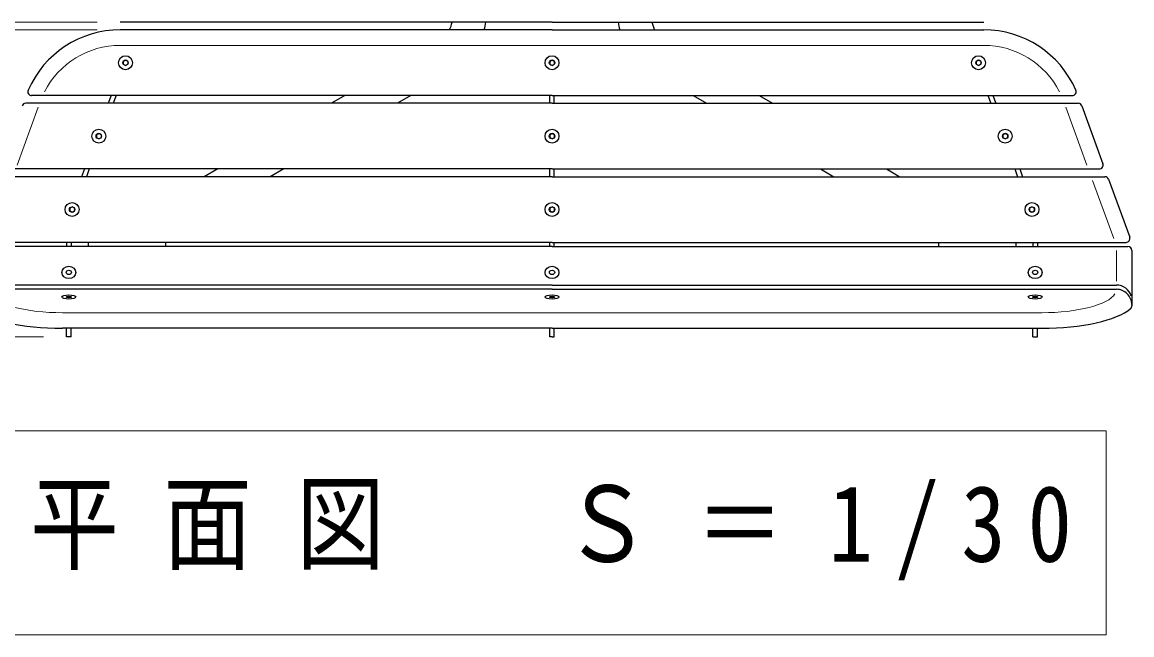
# Model space of a CAD drawing. Units: millimetres on the paper, scale 1:30. Extents: x -365 to 0, y 0 to 257.
# Drawn here: x -281.54 to -233.7, y 154.68 to 181.11 of the extents above; entities that cross this region are included whole.
import ezdxf

# ---------------------------------------------------------------- set-up
doc = ezdxf.new("R2010")
doc.units = ezdxf.units.MM
doc.layers.add('LY_1', color=7, linetype='Continuous', lineweight=25)
doc.styles.add('ＭＳ ゴシック', font='')
doc.styles.get('ＭＳ ゴシック').set_extended_font_data('MS Gothic')

msp = doc.modelspace()

# ---------------------------------------------------------------- linework, layer by layer
at = {"layer": 'LY_1', "lineweight": 13}
for p, q in [((-278.318, 181.114), (-294.7, 181.114)), ((-278.318, 180.781), (-294.7, 180.781)), ((-280.633, 167.533), (-304.7, 167.533)), ((-234.8, 163.482), (-282.6, 163.482)), ((-234.8, 154.682), (-234.8, 163.482)), ((-282.6, 154.682), (-234.8, 154.682))]:
    msp.add_line(p, q, dxfattribs=at)
at = {"layer": 'LY_1', "color": 21}
for p, q in [((-258.7, 181.114), (-277.318, 181.114)), ((-258.7, 181.114), (-240.082, 181.114)), ((-258.7, 180.781), (-277.318, 180.781)), ((-258.7, 180.781), (-240.082, 180.781)), ((-258.7, 177.615), (-281.388, 177.615)), ((-258.7, 177.948), (-281.137, 177.948)), ((-258.7, 177.948), (-236.263, 177.948)), ((-258.7, 177.615), (-236.012, 177.615)), ((-235.855, 177.505), (-234.945, 175.005)), ((-258.7, 174.781), (-282.298, 174.781)), ((-258.7, 174.781), (-235.102, 174.781)), ((-258.7, 174.448), (-282.541, 174.448)), ((-258.7, 174.448), (-234.859, 174.448)), ((-234.702, 174.338), (-233.792, 171.838)), ((-258.7, 171.43), (-283.533, 171.43)), ((-258.7, 171.615), (-283.45, 171.615)), ((-258.7, 171.615), (-233.949, 171.615)), ((-258.7, 171.43), (-233.867, 171.43)), ((-233.7, 171.264), (-233.7, 168.881)), ((-258.7, 169.77), (-283.033, 169.77)), ((-258.7, 169.588), (-283.033, 169.588)), ((-258.7, 169.77), (-234.367, 169.77)), ((-258.7, 169.588), (-234.367, 169.588)), ((-258.7, 167.912), (-279.814, 167.912)), ((-258.7, 167.912), (-237.585, 167.912))]:
    msp.add_line(p, q, dxfattribs=at)
at = {"layer": 'LY_1', "color": 12, "lineweight": 13}
for p, q in [((-258.7, 180.115), (-277.318, 180.115)), ((-258.7, 180.115), (-240.082, 180.115)), ((-280.856, 177.448), (-281.766, 174.948)), ((-236.544, 177.448), (-235.634, 174.948)), ((-235.391, 174.281), (-234.481, 171.781)), ((-234.367, 171.264), (-234.367, 169.936)), ((-258.7, 168.578), (-279.814, 168.578)), ((-258.7, 168.578), (-237.585, 168.578))]:
    msp.add_line(p, q, dxfattribs=at)
at = {"layer": 'LY_1'}
for p, q in [((-277.19, 179.422), (-277.09, 179.48)), ((-277.19, 179.422), (-277.19, 179.307)), ((-276.99, 179.422), (-277.09, 179.48)), ((-276.99, 179.422), (-276.99, 179.307)), ((-258.8, 179.422), (-258.7, 179.48)), ((-258.8, 179.422), (-258.8, 179.307)), ((-258.6, 179.422), (-258.7, 179.48)), ((-258.6, 179.422), (-258.6, 179.307)), ((-240.41, 179.422), (-240.31, 179.48)), ((-240.41, 179.422), (-240.41, 179.307)), ((-240.21, 179.422), (-240.31, 179.48)), ((-240.21, 179.422), (-240.21, 179.307)), ((-277.09, 179.249), (-277.19, 179.307)), ((-277.09, 179.249), (-276.99, 179.307)), ((-258.7, 179.249), (-258.8, 179.307)), ((-258.7, 179.249), (-258.6, 179.307)), ((-240.31, 179.249), (-240.41, 179.307)), ((-240.31, 179.249), (-240.21, 179.307)), ((-278.342, 176.256), (-278.242, 176.313)), ((-278.342, 176.256), (-278.342, 176.14)), ((-278.242, 176.082), (-278.342, 176.14)), ((-278.142, 176.256), (-278.242, 176.313)), ((-278.242, 176.082), (-278.142, 176.14)), ((-278.142, 176.256), (-278.142, 176.14)), ((-258.8, 176.256), (-258.7, 176.313)), ((-258.8, 176.256), (-258.8, 176.14)), ((-258.7, 176.082), (-258.8, 176.14)), ((-258.6, 176.256), (-258.7, 176.313)), ((-258.7, 176.082), (-258.6, 176.14)), ((-258.6, 176.256), (-258.6, 176.14)), ((-239.257, 176.256), (-239.157, 176.313)), ((-239.257, 176.256), (-239.257, 176.14)), ((-239.157, 176.082), (-239.257, 176.14)), ((-239.057, 176.256), (-239.157, 176.313)), ((-239.157, 176.082), (-239.057, 176.14)), ((-239.057, 176.256), (-239.057, 176.14)), ((-279.495, 173.089), (-279.395, 173.147)), ((-279.495, 173.089), (-279.495, 172.974)), ((-279.395, 172.916), (-279.495, 172.974)), ((-279.295, 173.089), (-279.395, 173.147)), ((-279.395, 172.916), (-279.295, 172.974)), ((-279.295, 173.089), (-279.295, 172.974)), ((-258.8, 173.089), (-258.7, 173.147)), ((-258.8, 173.089), (-258.8, 172.974)), ((-258.7, 172.916), (-258.8, 172.974)), ((-258.6, 173.089), (-258.7, 173.147)), ((-258.7, 172.916), (-258.6, 172.974)), ((-258.6, 173.089), (-258.6, 172.974)), ((-238.105, 173.089), (-238.005, 173.147)), ((-238.105, 173.089), (-238.105, 172.974)), ((-238.005, 172.916), (-238.105, 172.974)), ((-237.905, 173.089), (-238.005, 173.147)), ((-238.005, 172.916), (-237.905, 172.974)), ((-237.905, 173.089), (-237.905, 172.974))]:
    msp.add_line(p, q, dxfattribs=at)
at = {"layer": 'LY_1', "color": 4}
for p, q in [((-277.712, 177.948), (-277.833, 177.615)), ((-277.499, 177.948), (-277.62, 177.615)), ((-258.8, 177.615), (-258.8, 177.948)), ((-258.6, 177.615), (-258.6, 177.948)), ((-239.901, 177.948), (-239.779, 177.615)), ((-239.688, 177.948), (-239.566, 177.615)), ((-278.864, 174.781), (-278.986, 174.448)), ((-278.651, 174.781), (-278.773, 174.448)), ((-258.8, 174.448), (-258.8, 174.781)), ((-258.6, 174.448), (-258.6, 174.781)), ((-238.748, 174.781), (-238.627, 174.448)), ((-238.535, 174.781), (-238.414, 174.448)), ((-279.633, 171.615), (-279.633, 171.43)), ((-279.433, 171.615), (-279.433, 171.43)), ((-258.8, 171.43), (-258.8, 171.615)), ((-258.6, 171.43), (-258.6, 171.615)), ((-237.967, 171.615), (-237.967, 171.43)), ((-237.767, 171.615), (-237.767, 171.43)), ((-279.633, 167.533), (-279.633, 167.912)), ((-279.433, 167.533), (-279.633, 167.533)), ((-279.433, 167.533), (-279.433, 167.912)), ((-258.8, 167.533), (-258.8, 167.912)), ((-258.7, 167.533), (-258.8, 167.533)), ((-258.7, 167.533), (-258.6, 167.533)), ((-258.6, 167.533), (-258.6, 167.912)), ((-237.967, 167.533), (-237.967, 167.912)), ((-237.967, 167.533), (-237.767, 167.533)), ((-237.767, 167.533), (-237.767, 167.912))]:
    msp.add_line(p, q, dxfattribs=at)
at = {"layer": 'LY_1', "color": 190}
for p, q in [((-267.631, 177.948), (-268.208, 177.615)), ((-264.784, 177.948), (-265.362, 177.615)), ((-252.615, 177.948), (-252.038, 177.615)), ((-249.768, 177.948), (-249.191, 177.615)), ((-273.116, 174.781), (-273.693, 174.448)), ((-270.269, 174.781), (-270.846, 174.448)), ((-247.13, 174.781), (-246.553, 174.448)), ((-244.284, 174.781), (-243.706, 174.448)), ((-278.7, 171.615), (-278.7, 171.43)), ((-275.366, 171.615), (-275.366, 171.43)), ((-242.033, 171.615), (-242.033, 171.43)), ((-238.7, 171.615), (-238.7, 171.43))]:
    msp.add_line(p, q, dxfattribs=at)
at = {"layer": 'LY_1'}
for centre, radius in [((-277.09, 179.365), 0.3), ((-277.09, 179.365), 0.116), ((-258.7, 179.365), 0.3), ((-258.7, 179.365), 0.116), ((-240.31, 179.365), 0.3), ((-240.31, 179.365), 0.116), ((-278.242, 176.198), 0.3), ((-278.242, 176.198), 0.116), ((-258.7, 176.198), 0.3), ((-258.7, 176.198), 0.116), ((-239.157, 176.198), 0.3), ((-239.157, 176.198), 0.116), ((-279.395, 173.031), 0.3), ((-258.7, 173.031), 0.3), ((-238.005, 173.031), 0.3), ((-279.395, 173.031), 0.116), ((-258.7, 173.031), 0.116), ((-238.005, 173.031), 0.116)]:
    msp.add_circle(centre, radius, dxfattribs=at)
at = {"layer": 'LY_1', "color": 190}
for centre, radius, start, end in [((-265.533, 181.801), 2.622, 337.0966, 344.8093), ((-265.533, 181.801), 4.045, 345.3901, 350.2221), ((-251.866, 181.801), 4.045, 189.7779, 194.6099), ((-251.866, 181.801), 2.622, 195.1907, 202.9034)]:
    msp.add_arc(centre, radius, start, end, dxfattribs=at)
at = {"layer": 'LY_1', "color": 21}
for centre, radius, start, end in [((-277.318, 176.448), 4.333, 90, 156.4218), ((-240.082, 176.448), 4.333, 23.5782, 90), ((-281.137, 178.115), 0.167, 156.4218, 270), ((-236.263, 178.115), 0.167, 270, 23.5782), ((-281.388, 177.448), 0.167, 90, 160), ((-236.012, 177.448), 0.167, 20, 90), ((-235.102, 174.948), 0.167, 270, 20), ((-234.859, 174.281), 0.167, 20, 90), ((-233.949, 171.781), 0.167, 270, 20), ((-233.867, 171.264), 0.167, 0, 90), ((-233.867, 168.881), 0.167, 311.2211, 0)]:
    msp.add_arc(centre, radius, start, end, dxfattribs=at)
at = {"layer": 'LY_1', "color": 12, "lineweight": 13}
for centre, start, end in [((-277.318, 176.448), 90, 152.9643), ((-240.082, 176.448), 27.0357, 90)]:
    msp.add_arc(centre, 3.667, start, end, dxfattribs=at)
at = {"layer": 'LY_1', "color": 131}
for centre, major_axis, ratio in [((-279.533, 170.318), (0.3, 0), 0.884516), ((-279.533, 170.318), (0.115, 0), 0.843005), ((-258.7, 170.318), (0.3, 0), 0.884516), ((-258.7, 170.318), (0.115, 0), 0.843005), ((-237.867, 170.318), (-0.3, 0), 0.884516), ((-237.867, 170.318), (-0.115, 0), 0.843005), ((-279.533, 169.257), (0.3, 0), 0.292373), ((-279.533, 169.257), (0.115, 0), 0.292026), ((-258.7, 169.257), (0.3, 0), 0.292373), ((-258.7, 169.257), (0.115, 0), 0.292026), ((-237.867, 169.257), (-0.3, 0), 0.292373), ((-237.867, 169.257), (-0.115, 0), 0.292026)]:
    msp.add_ellipse(centre, major_axis=major_axis, ratio=ratio, dxfattribs=at)
at = {"layer": 'LY_1', "color": 12, "lineweight": 13}
for centre, major_axis, start_param, end_param in [((-279.814, 169.588), (-3.219, 0), 0.193968, 1.570796), ((-237.585, 169.588), (3.219, 0), 4.712389, 6.089217)]:
    msp.add_ellipse(centre, major_axis=major_axis, ratio=0.31388, start_param=start_param, end_param=end_param, dxfattribs=at)
at = {"layer": 'LY_1', "color": 21}
for centre, major_axis, ratio, start_param, end_param in [((-234.367, 169.113), (0.667, 0), 0.984808, 0.271606, 1.570796), ((-234.367, 168.932), (0.667, 0), 0.984808, 6.283185, 7.853982), ((-279.814, 169.184), (-4.065, 0), 0.31301, 0.343148, 1.570796), ((-237.585, 169.184), (4.065, 0), 0.31301, 4.712389, 5.940037)]:
    msp.add_ellipse(centre, major_axis=major_axis, ratio=ratio, start_param=start_param, end_param=end_param, dxfattribs=at)

# ---------------------------------------------------------------- texts
at = {"layer": 'LY_1', "insert": (-281.2, 159.082), "char_height": 3.299, "attachment_point": 4, "style": 'ＭＳ ゴシック'}
msp.add_mtext('\\T1.5;\\W0.85;平面図\u3000Ｓ＝1/30', dxfattribs=at)

doc.saveas('drawing.dxf')
